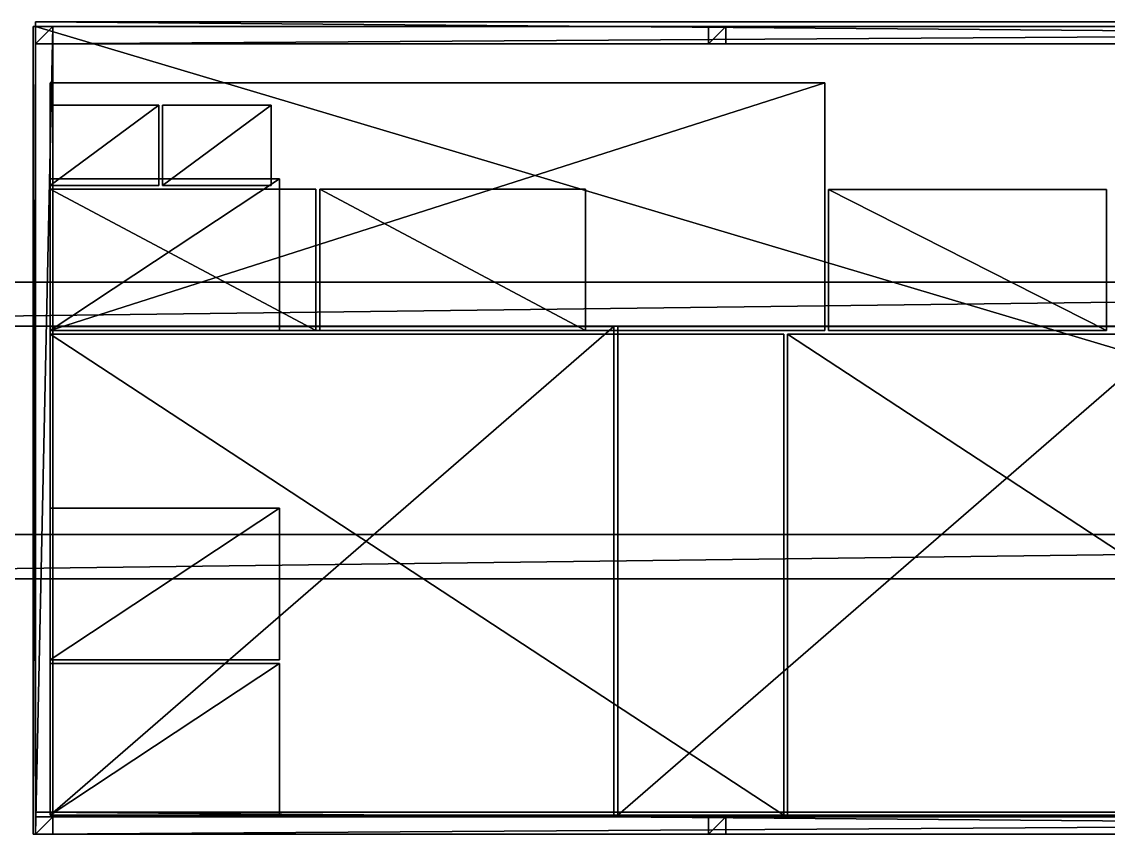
# Model space of a CAD drawing. Header units: millimetres. Extents: x -2700 to 8540, y -1280 to 1295.
# Drawn here: x -84 to 3358, y -1280 to 1295 of the extents above; entities that cross this region are included whole.
import ezdxf

# ---------------------------------------------------------------- set-up
doc = ezdxf.new("R2010")
doc.units = ezdxf.units.MM

msp = doc.modelspace()

# ---------------------------------------------------------------- linework, layer by layer
at = {"layer": 'CAD_75LAB'}
for points in [[(-48, -1280, 3720), (-48, 1280, 1180), (-48, -1280, 1180)], [(-48, -1280, 3720), (-48, 1280, 3720), (-48, 1280, 1180)], [(-40, 1280, 3720), (-40, 1280, 1180), (-48, 1280, 1180)], [(-40, 1280, 3720), (-48, 1280, 1180), (-48, 1280, 3720)], [(-40, 1280, 1180), (-48, -1280, 1180), (-48, 1280, 1180)], [(-40, 1280, 1180), (-40, -1280, 1180), (-48, -1280, 1180)], [(-40, 1280, 3720), (-48, 1280, 3720), (-48, -1280, 3720)], [(-40, 1280, 3720), (-48, -1280, 3720), (-40, -1280, 3720)], [(-40, 1225, 1250), (-40, 1295, 1180), (-40, 1225, 1180)], [(-40, 1225, 1250), (-40, 1295, 1250), (-40, 1295, 1180)], [(8540, 1295, 1180), (-40, 1295, 1180), (-40, 1295, 1250)], [(8540, 1295, 1250), (8540, 1295, 1180), (-40, 1295, 1250)], [(8540, 1225, 1180), (-40, 1225, 1180), (-40, 1295, 1180)], [(8540, 1295, 1180), (8540, 1225, 1180), (-40, 1295, 1180)], [(8540, 1225, 1250), (-40, 1295, 1250), (-40, 1225, 1250)], [(8540, 1295, 1250), (-40, 1295, 1250), (8540, 1225, 1250)], [(-40, -1280, 1180), (-40, 1280, 1090), (-40, -1280, 1090)], [(-40, -1280, 1180), (-40, 1280, 1180), (-40, 1280, 1090)], [(8540, 1280, 1090), (-40, 1280, 1090), (-40, 1280, 1180)], [(8540, 1280, 1180), (8540, 1280, 1090), (-40, 1280, 1180)], [(8540, -1280, 1090), (-40, -1280, 1090), (-40, 1280, 1090)], [(8540, 1280, 1090), (8540, -1280, 1090), (-40, 1280, 1090)], [(8540, -1280, 1180), (-40, 1280, 1180), (-40, -1280, 1180)], [(8540, 1280, 1180), (-40, 1280, 1180), (8540, -1280, 1180)], [(-40, 1280, 3720), (-40, 1280, 1180), (-40, 1225, 1180)], [(-40, 1225, 3720), (-40, 1280, 3720), (-40, 1225, 1180)], [(-40, 1280, 3720), (15, 1280, 1180), (-40, 1280, 1180)], [(15, 1280, 3720), (15, 1280, 1180), (-40, 1280, 3720)], [(15, 1280, 1180), (-40, 1225, 1180), (-40, 1280, 1180)], [(15, 1280, 1180), (15, 1225, 1180), (-40, 1225, 1180)], [(15, 1280, 3720), (-40, 1280, 3720), (-40, 1225, 3720)], [(15, 1280, 3720), (-40, 1225, 3720), (15, 1225, 3720)], [(-40, 1225, 3775), (-40, 1280, 3720), (-40, 1225, 3720)], [(-40, 1225, 3775), (-40, 1280, 3775), (-40, 1280, 3720)], [(8540, 1280, 3775), (8540, 1280, 3720), (-40, 1280, 3720)], [(8540, 1280, 3775), (-40, 1280, 3720), (-40, 1280, 3775)], [(8540, 1280, 3720), (-40, 1225, 3720), (-40, 1280, 3720)], [(8540, 1280, 3720), (8540, 1225, 3720), (-40, 1225, 3720)], [(8540, 1280, 3775), (-40, 1280, 3775), (-40, 1225, 3775)], [(8540, 1280, 3775), (-40, 1225, 3775), (8540, 1225, 3775)], [(-40, -1280, 3775), (-40, 1280, 3720), (-40, -1280, 3720)], [(-40, -1280, 3775), (-40, 1280, 3775), (-40, 1280, 3720)], [(15, 1280, 3775), (15, 1280, 3720), (-40, 1280, 3720)], [(15, 1280, 3775), (-40, 1280, 3720), (-40, 1280, 3775)], [(15, 1280, 3720), (-40, -1280, 3720), (-40, 1280, 3720)], [(15, 1280, 3720), (15, -1280, 3720), (-40, -1280, 3720)], [(15, 1280, 3775), (-40, 1280, 3775), (-40, -1280, 3775)], [(15, 1280, 3775), (-40, -1280, 3775), (15, -1280, 3775)], [(-40, -1280, 3720), (-40, -1280, 1180), (-40, 1280, 1180)], [(-40, -1280, 3720), (-40, 1280, 1180), (-40, 1280, 3720)], [(15, 1280, 3720), (15, 1225, 1180), (15, 1280, 1180)], [(15, 1225, 3720), (15, 1225, 1180), (15, 1280, 3720)], [(15, -1280, 3775), (15, -1280, 3720), (15, 1280, 3720)], [(15, -1280, 3775), (15, 1280, 3720), (15, 1280, 3775)], [(2091.25, 1280, 3720), (2091.25, 1280, 1180), (2091.25, 1225, 1180)], [(2091.25, 1225, 3720), (2091.25, 1280, 3720), (2091.25, 1225, 1180)], [(2091.25, 1280, 3720), (2146.25, 1280, 1180), (2091.25, 1280, 1180)], [(2146.25, 1280, 3720), (2146.25, 1280, 1180), (2091.25, 1280, 3720)], [(2146.25, 1280, 1180), (2091.25, 1225, 1180), (2091.25, 1280, 1180)], [(2146.25, 1280, 1180), (2146.25, 1225, 1180), (2091.25, 1225, 1180)], [(2146.25, 1280, 3720), (2091.25, 1280, 3720), (2091.25, 1225, 3720)], [(2146.25, 1280, 3720), (2091.25, 1225, 3720), (2146.25, 1225, 3720)], [(2146.25, 1280, 3720), (2146.25, 1225, 1180), (2146.25, 1280, 1180)], [(2146.25, 1225, 3720), (2146.25, 1225, 1180), (2146.25, 1280, 3720)], [(-40, 1225, 3720), (-40, 1225, 1180), (15, 1225, 1180)], [(15, 1225, 3720), (-40, 1225, 3720), (15, 1225, 1180)], [(8540, 1225, 3775), (-40, 1225, 3720), (8540, 1225, 3720)], [(8540, 1225, 3775), (-40, 1225, 3775), (-40, 1225, 3720)], [(8540, 1225, 1180), (-40, 1225, 1250), (-40, 1225, 1180)], [(8540, 1225, 1250), (-40, 1225, 1250), (8540, 1225, 1180)], [(2091.25, 1225, 3720), (2091.25, 1225, 1180), (2146.25, 1225, 1180)], [(2146.25, 1225, 3720), (2091.25, 1225, 3720), (2146.25, 1225, 1180)], [(6, 317, 1183), (6, 1101, 1297), (6, 1101, 1183)], [(6, 317, 1297), (6, 1101, 1297), (6, 317, 1183)], [(2460, 1101, 1183), (6, 1101, 1183), (6, 1101, 1297)], [(2460, 1101, 1297), (2460, 1101, 1183), (6, 1101, 1297)], [(2460, 1101, 1183), (6, 317, 1183), (6, 1101, 1183)], [(2460, 1101, 1183), (2460, 317, 1183), (6, 317, 1183)], [(2460, 1101, 1297), (6, 1101, 1297), (6, 317, 1297)], [(2460, 1101, 1297), (6, 317, 1297), (2460, 317, 1297)], [(6, 317, 1303), (6, 1101, 1417), (6, 1101, 1303)], [(6, 317, 1417), (6, 1101, 1417), (6, 317, 1303)], [(2460, 1101, 1303), (6, 1101, 1303), (6, 1101, 1417)], [(2460, 1101, 1417), (2460, 1101, 1303), (6, 1101, 1417)], [(2460, 1101, 1303), (6, 317, 1303), (6, 1101, 1303)], [(2460, 1101, 1303), (2460, 317, 1303), (6, 317, 1303)], [(2460, 1101, 1417), (6, 1101, 1417), (6, 317, 1417)], [(2460, 1101, 1417), (6, 317, 1417), (2460, 317, 1417)], [(6, 317, 1423), (6, 1101, 1537), (6, 1101, 1423)], [(6, 317, 1537), (6, 1101, 1537), (6, 317, 1423)], [(2460, 1101, 1423), (6, 1101, 1423), (6, 1101, 1537)], [(2460, 1101, 1537), (2460, 1101, 1423), (6, 1101, 1537)], [(2460, 1101, 1423), (6, 317, 1423), (6, 1101, 1423)], [(2460, 1101, 1423), (2460, 317, 1423), (6, 317, 1423)], [(2460, 1101, 1537), (6, 1101, 1537), (6, 317, 1537)], [(2460, 1101, 1537), (6, 317, 1537), (2460, 317, 1537)], [(2460, 317, 1183), (2460, 1101, 1183), (2460, 1101, 1297)], [(2460, 317, 1297), (2460, 317, 1183), (2460, 1101, 1297)], [(2460, 317, 1303), (2460, 1101, 1303), (2460, 1101, 1417)], [(2460, 317, 1417), (2460, 317, 1303), (2460, 1101, 1417)], [(2460, 317, 1423), (2460, 1101, 1423), (2460, 1101, 1537)], [(2460, 317, 1537), (2460, 317, 1423), (2460, 1101, 1537)], [(6, 776, 1835), (6, 1031, 1543), (6, 776, 1543)], [(6, 776, 1835), (6, 1031, 1835), (6, 1031, 1543)], [(350, 1031, 1835), (350, 1031, 1543), (6, 1031, 1543)], [(350, 1031, 1835), (6, 1031, 1543), (6, 1031, 1835)], [(350, 1031, 1543), (6, 776, 1543), (6, 1031, 1543)], [(350, 1031, 1543), (350, 776, 1543), (6, 776, 1543)], [(350, 1031, 1835), (6, 1031, 1835), (6, 776, 1835)], [(350, 1031, 1835), (6, 776, 1835), (350, 776, 1835)], [(6, 776, 2133), (6, 1031, 1841), (6, 776, 1841)], [(6, 776, 2133), (6, 1031, 2133), (6, 1031, 1841)], [(350, 1031, 2133), (350, 1031, 1841), (6, 1031, 1841)], [(350, 1031, 2133), (6, 1031, 1841), (6, 1031, 2133)], [(350, 1031, 1841), (6, 776, 1841), (6, 1031, 1841)], [(350, 1031, 1841), (350, 776, 1841), (6, 776, 1841)], [(350, 1031, 2133), (6, 1031, 2133), (6, 776, 2133)], [(350, 1031, 2133), (6, 776, 2133), (350, 776, 2133)], [(350, 776, 1835), (350, 776, 1543), (350, 1031, 1543)], [(350, 776, 1835), (350, 1031, 1543), (350, 1031, 1835)], [(350, 776, 2133), (350, 776, 1841), (350, 1031, 1841)], [(350, 776, 2133), (350, 1031, 1841), (350, 1031, 2133)], [(362, 776, 1835), (362, 1031, 1543), (362, 776, 1543)], [(362, 776, 1835), (362, 1031, 1835), (362, 1031, 1543)], [(706, 1031, 1835), (706, 1031, 1543), (362, 1031, 1543)], [(706, 1031, 1835), (362, 1031, 1543), (362, 1031, 1835)], [(706, 1031, 1543), (362, 776, 1543), (362, 1031, 1543)], [(706, 1031, 1543), (706, 776, 1543), (362, 776, 1543)], [(706, 1031, 1835), (362, 1031, 1835), (362, 776, 1835)], [(706, 1031, 1835), (362, 776, 1835), (706, 776, 1835)], [(706, 776, 1835), (706, 776, 1543), (706, 1031, 1543)], [(706, 776, 1835), (706, 1031, 1543), (706, 1031, 1835)], [(6, 317, 2329), (6, 797, 2215), (6, 317, 2215)], [(6, 317, 2329), (6, 797, 2329), (6, 797, 2215)], [(733, 797, 2215), (6, 797, 2215), (6, 797, 2329)], [(733, 797, 2329), (733, 797, 2215), (6, 797, 2329)], [(733, 797, 2215), (6, 317, 2215), (6, 797, 2215)], [(733, 797, 2215), (733, 317, 2215), (6, 317, 2215)], [(733, 797, 2329), (6, 797, 2329), (6, 317, 2329)], [(733, 797, 2329), (6, 317, 2329), (733, 317, 2329)], [(733, 317, 2329), (733, 317, 2215), (733, 797, 2215)], [(733, 317, 2329), (733, 797, 2215), (733, 797, 2329)], [(350, 776, 1835), (6, 776, 1543), (350, 776, 1543)], [(350, 776, 1835), (6, 776, 1835), (6, 776, 1543)], [(350, 776, 2133), (6, 776, 1841), (350, 776, 1841)], [(350, 776, 2133), (6, 776, 2133), (6, 776, 1841)], [(6, 317, 1873), (6, 764, 1543), (6, 317, 1543)], [(6, 317, 1873), (6, 764, 1873), (6, 764, 1543)], [(848, 764, 1873), (848, 764, 1543), (6, 764, 1543)], [(848, 764, 1873), (6, 764, 1543), (6, 764, 1873)], [(848, 317, 1543), (6, 317, 1543), (6, 764, 1543)], [(848, 764, 1543), (848, 317, 1543), (6, 764, 1543)], [(848, 317, 1873), (6, 764, 1873), (6, 317, 1873)], [(848, 764, 1873), (6, 764, 1873), (848, 317, 1873)], [(6, 317, 2209), (6, 764, 1879), (6, 317, 1879)], [(6, 317, 2209), (6, 764, 2209), (6, 764, 1879)], [(848, 764, 2209), (848, 764, 1879), (6, 764, 1879)], [(848, 764, 2209), (6, 764, 1879), (6, 764, 2209)], [(848, 317, 1879), (6, 317, 1879), (6, 764, 1879)], [(848, 764, 1879), (848, 317, 1879), (6, 764, 1879)], [(848, 317, 2209), (6, 764, 2209), (6, 317, 2209)], [(848, 764, 2209), (6, 764, 2209), (848, 317, 2209)], [(706, 776, 1835), (362, 776, 1543), (706, 776, 1543)], [(706, 776, 1835), (362, 776, 1835), (362, 776, 1543)], [(848, 317, 1873), (848, 317, 1543), (848, 764, 1543)], [(848, 317, 1873), (848, 764, 1543), (848, 764, 1873)], [(848, 317, 2209), (848, 317, 1879), (848, 764, 1879)], [(848, 317, 2209), (848, 764, 1879), (848, 764, 2209)], [(860, 317, 1873), (860, 764, 1543), (860, 317, 1543)], [(860, 317, 1873), (860, 764, 1873), (860, 764, 1543)], [(1702, 764, 1873), (1702, 764, 1543), (860, 764, 1543)], [(1702, 764, 1873), (860, 764, 1543), (860, 764, 1873)], [(1702, 317, 1543), (860, 317, 1543), (860, 764, 1543)], [(1702, 764, 1543), (1702, 317, 1543), (860, 764, 1543)], [(1702, 317, 1873), (860, 764, 1873), (860, 317, 1873)], [(1702, 764, 1873), (860, 764, 1873), (1702, 317, 1873)], [(1702, 317, 1873), (1702, 317, 1543), (1702, 764, 1543)], [(1702, 317, 1873), (1702, 764, 1543), (1702, 764, 1873)], [(2472, 763, 2411), (2472, 763, 1183), (2472, 317, 1183)], [(2472, 317, 2411), (2472, 763, 2411), (2472, 317, 1183)], [(2472, 763, 2411), (3352, 763, 1183), (2472, 763, 1183)], [(3352, 763, 2411), (3352, 763, 1183), (2472, 763, 2411)], [(3352, 317, 1183), (2472, 317, 1183), (2472, 763, 1183)], [(3352, 763, 1183), (3352, 317, 1183), (2472, 763, 1183)], [(3352, 317, 2411), (2472, 763, 2411), (2472, 317, 2411)], [(3352, 763, 2411), (2472, 763, 2411), (3352, 317, 2411)], [(3352, 763, 2411), (3352, 317, 1183), (3352, 763, 1183)], [(3352, 317, 2411), (3352, 317, 1183), (3352, 763, 2411)], [(8460, 470, 840), (-2700, 470, 840), (-2700, 470, 1090)], [(8460, 470, 1090), (8460, 470, 840), (-2700, 470, 1090)], [(8460, 470, 840), (-2700, 330, 840), (-2700, 470, 840)], [(8460, 470, 840), (8460, 330, 840), (-2700, 330, 840)], [(8460, 470, 1090), (-2700, 470, 1090), (-2700, 330, 1090)], [(8460, 470, 1090), (-2700, 330, 1090), (8460, 330, 1090)], [(8460, 330, 840), (-2700, 330, 1090), (-2700, 330, 840)], [(8460, 330, 1090), (-2700, 330, 1090), (8460, 330, 840)], [(6, -1219, 2454), (6, 329, 2974), (6, 329, 2454)], [(6, -1219, 2974), (6, 329, 2974), (6, -1219, 2454)], [(1792, 329, 2974), (1792, 329, 2454), (6, 329, 2454)], [(1792, 329, 2974), (6, 329, 2454), (6, 329, 2974)], [(1792, 329, 2454), (6, -1219, 2454), (6, 329, 2454)], [(1792, 329, 2454), (1792, -1219, 2454), (6, -1219, 2454)], [(1792, 329, 2974), (6, 329, 2974), (6, -1219, 2974)], [(1792, 329, 2974), (6, -1219, 2974), (1792, -1219, 2974)], [(6, -1219, 2980), (6, 329, 3500), (6, 329, 2980)], [(6, -1219, 3500), (6, 329, 3500), (6, -1219, 2980)], [(1792, 329, 3500), (1792, 329, 2980), (6, 329, 2980)], [(1792, 329, 3500), (6, 329, 2980), (6, 329, 3500)], [(1792, 329, 2980), (6, -1219, 2980), (6, 329, 2980)], [(1792, 329, 2980), (1792, -1219, 2980), (6, -1219, 2980)], [(1792, 329, 3500), (6, 329, 3500), (6, -1219, 3500)], [(1792, 329, 3500), (6, -1219, 3500), (1792, -1219, 3500)], [(2460, 317, 1183), (6, 317, 1297), (6, 317, 1183)], [(2460, 317, 1297), (6, 317, 1297), (2460, 317, 1183)], [(2460, 317, 1303), (6, 317, 1417), (6, 317, 1303)], [(2460, 317, 1417), (6, 317, 1417), (2460, 317, 1303)], [(2460, 317, 1423), (6, 317, 1537), (6, 317, 1423)], [(2460, 317, 1537), (6, 317, 1537), (2460, 317, 1423)], [(848, 317, 1873), (6, 317, 1543), (848, 317, 1543)], [(848, 317, 1873), (6, 317, 1873), (6, 317, 1543)], [(848, 317, 2209), (6, 317, 1879), (848, 317, 1879)], [(848, 317, 2209), (6, 317, 2209), (6, 317, 1879)], [(733, 317, 2215), (6, 317, 2329), (6, 317, 2215)], [(733, 317, 2329), (6, 317, 2329), (733, 317, 2215)], [(1702, 317, 1873), (860, 317, 1543), (1702, 317, 1543)], [(1702, 317, 1873), (860, 317, 1873), (860, 317, 1543)], [(1792, -1219, 2454), (1792, 329, 2454), (1792, 329, 2974)], [(1792, -1219, 2974), (1792, -1219, 2454), (1792, 329, 2974)], [(1792, -1219, 2980), (1792, 329, 2980), (1792, 329, 3500)], [(1792, -1219, 3500), (1792, -1219, 2980), (1792, 329, 3500)], [(1804, -1219, 2454), (1804, 329, 2974), (1804, 329, 2454)], [(1804, -1219, 2974), (1804, 329, 2974), (1804, -1219, 2454)], [(3590, 329, 2974), (3590, 329, 2454), (1804, 329, 2454)], [(3590, 329, 2974), (1804, 329, 2454), (1804, 329, 2974)], [(3590, 329, 2454), (1804, -1219, 2454), (1804, 329, 2454)], [(3590, 329, 2454), (3590, -1219, 2454), (1804, -1219, 2454)], [(3590, 329, 2974), (1804, 329, 2974), (1804, -1219, 2974)], [(3590, 329, 2974), (1804, -1219, 2974), (3590, -1219, 2974)], [(2472, 317, 2411), (2472, 317, 1183), (3352, 317, 1183)], [(3352, 317, 2411), (2472, 317, 2411), (3352, 317, 1183)], [(6, -1219, 1183), (6, 305, 2448), (6, 305, 1183)], [(6, -1219, 2448), (6, 305, 2448), (6, -1219, 1183)], [(2330, 305, 2448), (2330, 305, 1183), (6, 305, 1183)], [(2330, 305, 2448), (6, 305, 1183), (6, 305, 2448)], [(2330, -1219, 1183), (6, -1219, 1183), (6, 305, 1183)], [(2330, 305, 1183), (2330, -1219, 1183), (6, 305, 1183)], [(2330, -1219, 2448), (6, 305, 2448), (6, -1219, 2448)], [(2330, 305, 2448), (6, 305, 2448), (2330, -1219, 2448)], [(2330, -1219, 1183), (2330, 305, 1183), (2330, 305, 2448)], [(2330, -1219, 2448), (2330, -1219, 1183), (2330, 305, 2448)], [(2342, -1219, 1183), (2342, 305, 2448), (2342, 305, 1183)], [(2342, -1219, 2448), (2342, 305, 2448), (2342, -1219, 1183)], [(4666, 305, 2448), (4666, 305, 1183), (2342, 305, 1183)], [(4666, 305, 2448), (2342, 305, 1183), (2342, 305, 2448)], [(4666, -1219, 1183), (2342, -1219, 1183), (2342, 305, 1183)], [(4666, 305, 1183), (4666, -1219, 1183), (2342, 305, 1183)], [(4666, -1219, 2448), (2342, 305, 2448), (2342, -1219, 2448)], [(4666, 305, 2448), (2342, 305, 2448), (4666, -1219, 2448)], [(6, -727, 3620), (6, -247, 3506), (6, -727, 3506)], [(6, -727, 3620), (6, -247, 3620), (6, -247, 3506)], [(733, -247, 3506), (6, -247, 3506), (6, -247, 3620)], [(733, -247, 3620), (733, -247, 3506), (6, -247, 3620)], [(733, -247, 3506), (6, -727, 3506), (6, -247, 3506)], [(733, -247, 3506), (733, -727, 3506), (6, -727, 3506)], [(733, -247, 3620), (6, -247, 3620), (6, -727, 3620)], [(733, -247, 3620), (6, -727, 3620), (733, -727, 3620)], [(733, -727, 3620), (733, -727, 3506), (733, -247, 3506)], [(733, -727, 3620), (733, -247, 3506), (733, -247, 3620)], [(8460, -330, 840), (-2700, -330, 840), (-2700, -330, 1090)], [(8460, -330, 1090), (8460, -330, 840), (-2700, -330, 1090)], [(8460, -330, 840), (-2700, -470, 840), (-2700, -330, 840)], [(8460, -330, 840), (8460, -470, 840), (-2700, -470, 840)], [(8460, -330, 1090), (-2700, -330, 1090), (-2700, -470, 1090)], [(8460, -330, 1090), (-2700, -470, 1090), (8460, -470, 1090)], [(8460, -470, 840), (-2700, -470, 1090), (-2700, -470, 840)], [(8460, -470, 1090), (-2700, -470, 1090), (8460, -470, 840)], [(733, -727, 3506), (6, -727, 3620), (6, -727, 3506)], [(733, -727, 3620), (6, -727, 3620), (733, -727, 3506)], [(6, -1219, 3620), (6, -739, 3506), (6, -1219, 3506)], [(6, -1219, 3620), (6, -739, 3620), (6, -739, 3506)], [(733, -739, 3506), (6, -739, 3506), (6, -739, 3620)], [(733, -739, 3620), (733, -739, 3506), (6, -739, 3620)], [(733, -739, 3506), (6, -1219, 3506), (6, -739, 3506)], [(733, -739, 3506), (733, -1219, 3506), (6, -1219, 3506)], [(733, -739, 3620), (6, -739, 3620), (6, -1219, 3620)], [(733, -739, 3620), (6, -1219, 3620), (733, -1219, 3620)], [(733, -1219, 3620), (733, -1219, 3506), (733, -739, 3506)], [(733, -1219, 3620), (733, -739, 3506), (733, -739, 3620)], [(-40, -1280, 1250), (-40, -1210, 1180), (-40, -1280, 1180)], [(-40, -1280, 1250), (-40, -1210, 1250), (-40, -1210, 1180)], [(8540, -1210, 1180), (-40, -1210, 1180), (-40, -1210, 1250)], [(8540, -1210, 1250), (8540, -1210, 1180), (-40, -1210, 1250)], [(8540, -1280, 1180), (-40, -1280, 1180), (-40, -1210, 1180)], [(8540, -1210, 1180), (8540, -1280, 1180), (-40, -1210, 1180)], [(8540, -1280, 1250), (-40, -1210, 1250), (-40, -1280, 1250)], [(8540, -1210, 1250), (-40, -1210, 1250), (8540, -1280, 1250)], [(-40, -1225, 3720), (-40, -1225, 1180), (-40, -1280, 1180)], [(-40, -1280, 3720), (-40, -1225, 3720), (-40, -1280, 1180)], [(-40, -1225, 3720), (15, -1225, 1180), (-40, -1225, 1180)], [(15, -1225, 3720), (15, -1225, 1180), (-40, -1225, 3720)], [(15, -1225, 1180), (-40, -1280, 1180), (-40, -1225, 1180)], [(15, -1225, 1180), (15, -1280, 1180), (-40, -1280, 1180)], [(15, -1225, 3720), (-40, -1225, 3720), (-40, -1280, 3720)], [(15, -1225, 3720), (-40, -1280, 3720), (15, -1280, 3720)], [(-40, -1280, 3775), (-40, -1225, 3720), (-40, -1280, 3720)], [(-40, -1280, 3775), (-40, -1225, 3775), (-40, -1225, 3720)], [(8540, -1225, 3775), (8540, -1225, 3720), (-40, -1225, 3720)], [(8540, -1225, 3775), (-40, -1225, 3720), (-40, -1225, 3775)], [(8540, -1225, 3720), (-40, -1280, 3720), (-40, -1225, 3720)], [(8540, -1225, 3720), (8540, -1280, 3720), (-40, -1280, 3720)], [(8540, -1225, 3775), (-40, -1225, 3775), (-40, -1280, 3775)], [(8540, -1225, 3775), (-40, -1280, 3775), (8540, -1280, 3775)], [(2330, -1219, 2448), (6, -1219, 1183), (2330, -1219, 1183)], [(2330, -1219, 2448), (6, -1219, 2448), (6, -1219, 1183)], [(1792, -1219, 2974), (6, -1219, 2454), (1792, -1219, 2454)], [(1792, -1219, 2974), (6, -1219, 2974), (6, -1219, 2454)], [(1792, -1219, 3500), (6, -1219, 2980), (1792, -1219, 2980)], [(1792, -1219, 3500), (6, -1219, 3500), (6, -1219, 2980)], [(733, -1219, 3506), (6, -1219, 3620), (6, -1219, 3506)], [(733, -1219, 3620), (6, -1219, 3620), (733, -1219, 3506)], [(15, -1225, 3720), (15, -1280, 1180), (15, -1225, 1180)], [(15, -1280, 3720), (15, -1280, 1180), (15, -1225, 3720)], [(3590, -1219, 2974), (1804, -1219, 2454), (3590, -1219, 2454)], [(3590, -1219, 2974), (1804, -1219, 2974), (1804, -1219, 2454)], [(2091.25, -1225, 3720), (2091.25, -1225, 1180), (2091.25, -1280, 1180)], [(2091.25, -1280, 3720), (2091.25, -1225, 3720), (2091.25, -1280, 1180)], [(2091.25, -1225, 3720), (2146.25, -1225, 1180), (2091.25, -1225, 1180)], [(2146.25, -1225, 3720), (2146.25, -1225, 1180), (2091.25, -1225, 3720)], [(2146.25, -1225, 1180), (2091.25, -1280, 1180), (2091.25, -1225, 1180)], [(2146.25, -1225, 1180), (2146.25, -1280, 1180), (2091.25, -1280, 1180)], [(2146.25, -1225, 3720), (2091.25, -1225, 3720), (2091.25, -1280, 3720)], [(2146.25, -1225, 3720), (2091.25, -1280, 3720), (2146.25, -1280, 3720)], [(2146.25, -1225, 3720), (2146.25, -1280, 1180), (2146.25, -1225, 1180)], [(2146.25, -1280, 3720), (2146.25, -1280, 1180), (2146.25, -1225, 3720)], [(4666, -1219, 2448), (2342, -1219, 1183), (4666, -1219, 1183)], [(4666, -1219, 2448), (2342, -1219, 2448), (2342, -1219, 1183)], [(-40, -1280, 3720), (-48, -1280, 1180), (-40, -1280, 1180)], [(-40, -1280, 3720), (-48, -1280, 3720), (-48, -1280, 1180)], [(8540, -1280, 1090), (-40, -1280, 1180), (-40, -1280, 1090)], [(8540, -1280, 1180), (-40, -1280, 1180), (8540, -1280, 1090)], [(-40, -1280, 3720), (-40, -1280, 1180), (15, -1280, 1180)], [(15, -1280, 3720), (-40, -1280, 3720), (15, -1280, 1180)], [(8540, -1280, 3775), (-40, -1280, 3720), (8540, -1280, 3720)], [(8540, -1280, 3775), (-40, -1280, 3775), (-40, -1280, 3720)], [(8540, -1280, 1180), (-40, -1280, 1250), (-40, -1280, 1180)], [(8540, -1280, 1250), (-40, -1280, 1250), (8540, -1280, 1180)], [(15, -1280, 3775), (-40, -1280, 3720), (15, -1280, 3720)], [(15, -1280, 3775), (-40, -1280, 3775), (-40, -1280, 3720)], [(2091.25, -1280, 3720), (2091.25, -1280, 1180), (2146.25, -1280, 1180)], [(2146.25, -1280, 3720), (2091.25, -1280, 3720), (2146.25, -1280, 1180)]]:
    msp.add_3dface(points, dxfattribs=at)

doc.saveas('drawing.dxf')
